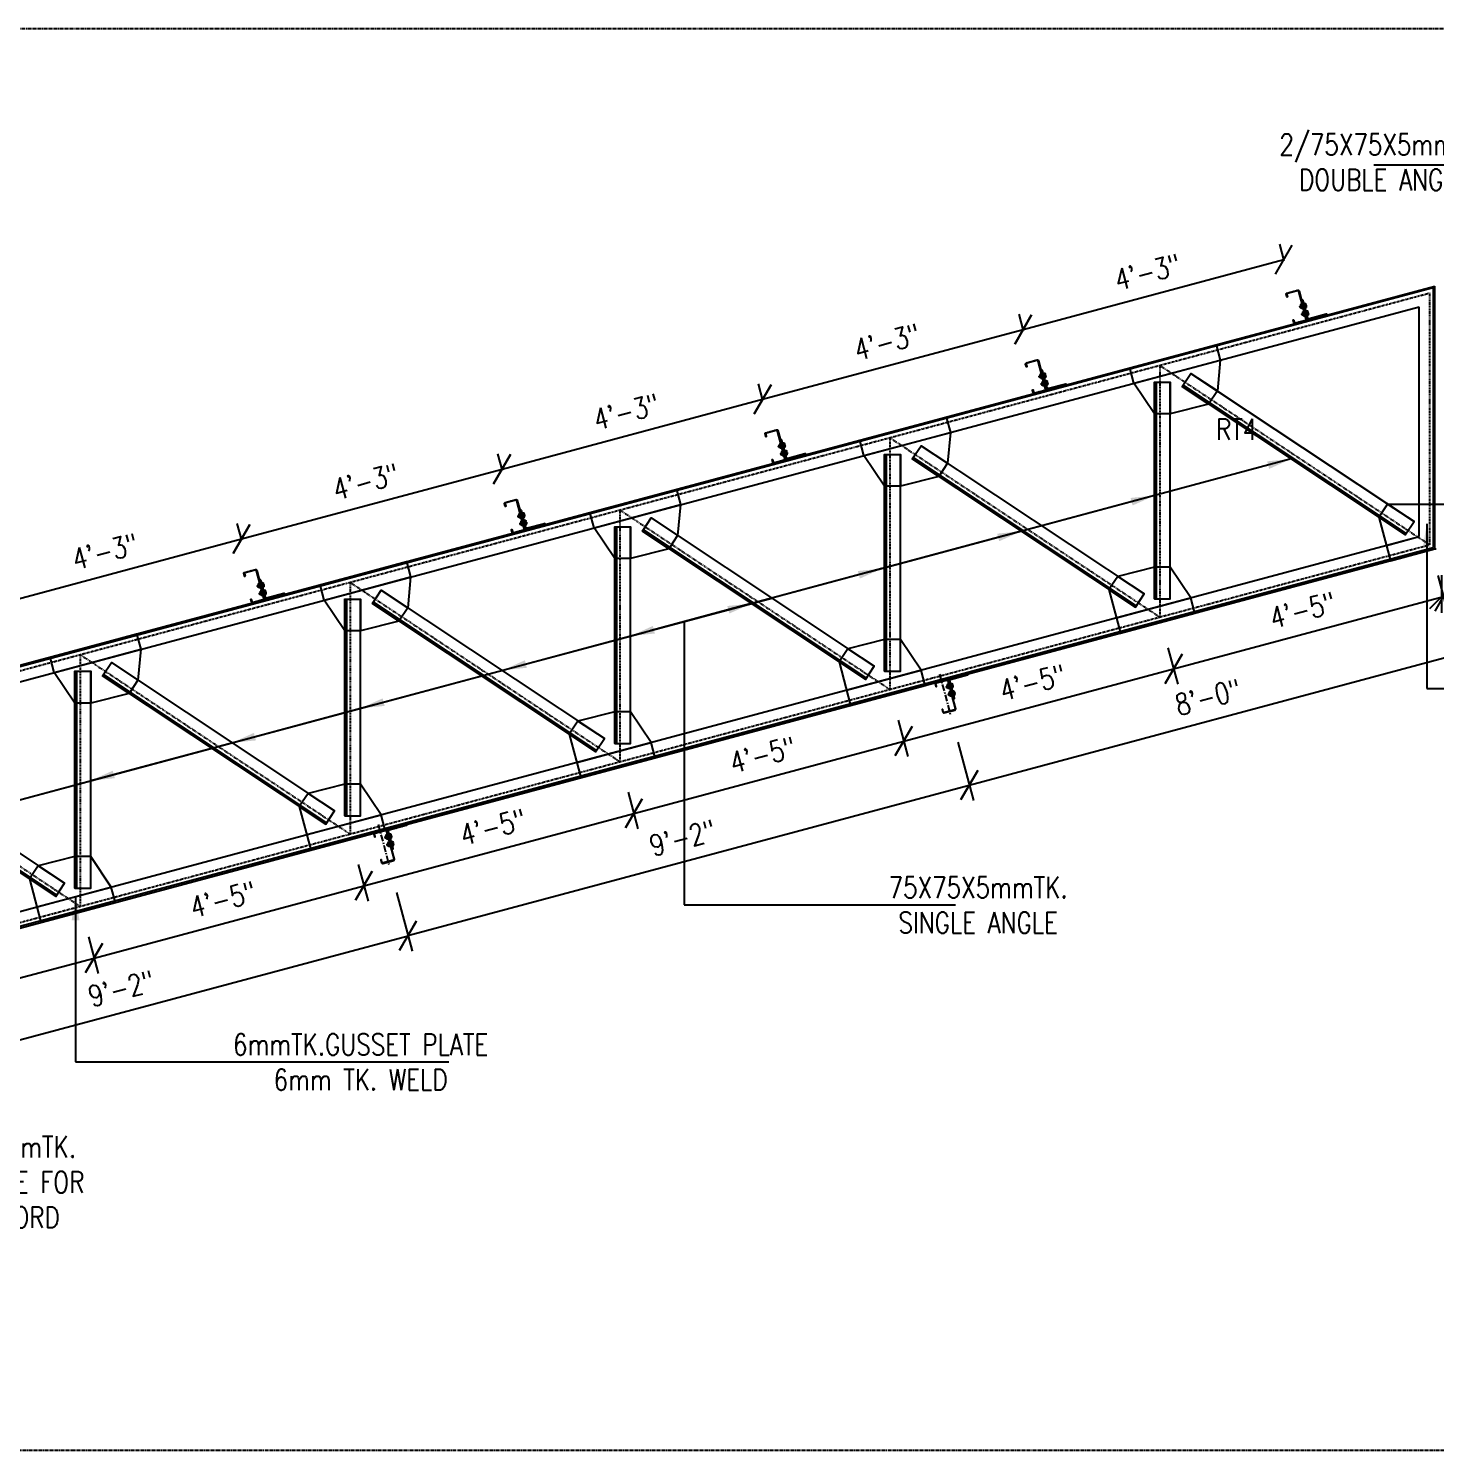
# Model space of a CAD drawing. Extents: x -95606 to 113309, y -42160 to -940.
# Drawn here: x 104270.7 to 104536.9, y -20393.7 to -20124.7 of the extents above; entities that cross this region are included whole.
import ezdxf

# ---------------------------------------------------------------- set-up
doc = ezdxf.new("R2010")
doc.units = 0
doc.header["$LTSCALE"] = 0.02
doc.header["$MEASUREMENT"] = 0
doc.header["$PDMODE"] = 3
doc.header["$PDSIZE"] = -2
for name, pattern in [('CENTER', [50.8, 31.75, -6.35, 6.35, -6.35]), ('CENTERX2', [101.6, 63.5, -12.7, 12.7, -12.7]), ('DASHEDX2', [1.5, 1, -0.5])]:
    doc.linetypes.add(name, pattern=pattern)
doc.layers.get('0').update_dxf_attribs({"linetype": 'CONTINUOUS'})
doc.layers.get('DEFPOINTS').update_dxf_attribs({"linetype": 'CONTINUOUS'})
for name, color, linetype in [('A-C PURLIN', 1, 'CONTINUOUS'), ('A-GRID', 7, 'CENTERX2'), ('A-OL', 2, 'CONTINUOUS'), ('A-WELD', 6, 'CONTINUOUS'), ('dimentions', 8, 'CONTINUOUS'), ('EXLINE', 33, 'CONTINUOUS'), ('G-GRID', 7, 'CENTERX2'), ('GUSSET', 1, 'CONTINUOUS'), ('OL', 2, 'CONTINUOUS'), ('RF5', 6, 'CONTINUOUS'), ('S-DIM', 7, 'CONTINUOUS'), ('S-TXT', 2, 'CONTINUOUS')]:
    doc.layers.add(name, color=color, linetype=linetype)
doc.layers.add('Layer4', color=4, linetype='CONTINUOUS', lineweight=25)
doc.styles.add('style9', font='romans.shx', dxfattribs={"width": 0.8, "height": 4})
doc.dimstyles.new('TEXT-14', dxfattribs={"dimtxt": 4, "dimasz": 4.5, "dimexe": 3, "dimexo": 6, "dimgap": 2, "dimtad": 1, "dimdec": 0, "dimrnd": 0.5, "dimzin": 1, "dimdsep": 46, "dimlunit": 4, "dimtxsty": 'style9', "dimblk": 'OBLIQUE', "dimcen": 72.09, "dimclrd": 1, "dimclre": 1, "dimclrt": 2, "dimadec": 0, "dimazin": 0, "dimtfac": 1, "dimtdec": 0, "dimtofl": 0, "dimtmove": 0, "dimatfit": 3, "dimfxl": 1, "dimfrac": 2, "dimtolj": 1, "dimtzin": 0, "dimlwd": -1, "dimarcsym": 0})

# ---------------------------------------------------------------- blocks, each defined once
blk = doc.blocks.new('_Oblique')
at = {"color": 0, "linetype": 'ByBlock', "lineweight": -2}
blk.add_line((-0.5, -0.5), (0.5, 0.5), dxfattribs=at)
blk = doc.blocks.new('*D20')
at = {"layer": 'DEFPOINTS', "color": 0, "lineweight": -2, "transparency": 16777216}
for p in [(104280.52, -20290.78), (104283.14, -20300.56), (104229.46, -20304.46)]:
    blk.add_point(p, dxfattribs=at)
at = {"layer": 'dimentions', "color": 1, "lineweight": -2, "transparency": 16777216}
for p, q in [((104282.07, -20296.57), (104283.91, -20303.46)), ((104231.01, -20310.25), (104232.86, -20317.14))]:
    blk.add_line(p, q, dxfattribs=at)
at = {"layer": 'dimentions', "color": 1, "transparency": 16777216}
blk.add_line((104232.08, -20314.24), (104283.14, -20300.56), dxfattribs=at)
at = {"layer": 'dimentions', "color": 1, "transparency": 16777216, "xscale": 4.5, "yscale": 4.5, "zscale": 4.5}
for p, rotation in [((104283.14, -20300.56), 15.00005253546827), ((104232.08, -20314.24), 195.0000525354683)]:
    blk.add_blockref('_Oblique', p, dxfattribs=dict(at, rotation=rotation))
at = {"layer": 'dimentions', "color": 2, "transparency": 16777216, "insert": (104256.47, -20303.17), "char_height": 4, "attachment_point": 5, "rotation": 15.0001, "style": 'style9'}
blk.add_mtext('\\A1;4\'-5"', dxfattribs=at)
blk = doc.blocks.new('*D21')
at = {"layer": 'DEFPOINTS', "color": 0, "lineweight": -2, "transparency": 16777216}
for p in [(104331.57, -20277.1), (104334.19, -20286.88), (104280.52, -20290.78)]:
    blk.add_point(p, dxfattribs=at)
at = {"layer": 'dimentions', "color": 1, "lineweight": -2, "transparency": 16777216}
for p, q in [((104333.12, -20282.89), (104334.97, -20289.78)), ((104282.07, -20296.57), (104283.91, -20303.46))]:
    blk.add_line(p, q, dxfattribs=at)
at = {"layer": 'dimentions', "color": 1, "transparency": 16777216}
blk.add_line((104283.14, -20300.56), (104334.19, -20286.88), dxfattribs=at)
at = {"layer": 'dimentions', "color": 1, "transparency": 16777216, "xscale": 4.5, "yscale": 4.5, "zscale": 4.5}
for p, rotation in [((104334.19, -20286.88), 15.00000012484971), ((104283.14, -20300.56), 195.0000001248497)]:
    blk.add_blockref('_Oblique', p, dxfattribs=dict(at, rotation=rotation))
at = {"layer": 'dimentions', "color": 2, "transparency": 16777216, "insert": (104307.53, -20289.49), "char_height": 4, "attachment_point": 5, "rotation": 15, "style": 'style9'}
blk.add_mtext('\\A1;4\'-5"', dxfattribs=at)
blk = doc.blocks.new('*D22')
at = {"layer": 'DEFPOINTS', "color": 0, "lineweight": -2, "transparency": 16777216}
for p in [(104382.63, -20263.41), (104385.25, -20273.2), (104331.57, -20277.1)]:
    blk.add_point(p, dxfattribs=at)
at = {"layer": 'dimentions', "color": 1, "lineweight": -2, "transparency": 16777216}
for p, q in [((104384.18, -20269.21), (104386.03, -20276.1)), ((104333.12, -20282.89), (104334.97, -20289.78))]:
    blk.add_line(p, q, dxfattribs=at)
at = {"layer": 'dimentions', "color": 1, "transparency": 16777216}
blk.add_line((104334.19, -20286.88), (104385.25, -20273.2), dxfattribs=at)
at = {"layer": 'dimentions', "color": 1, "transparency": 16777216, "xscale": 4.5, "yscale": 4.5, "zscale": 4.5}
for p, rotation in [((104385.25, -20273.2), 15.00005253539976), ((104334.19, -20286.88), 195.0000525353997)]:
    blk.add_blockref('_Oblique', p, dxfattribs=dict(at, rotation=rotation))
at = {"layer": 'dimentions', "color": 2, "transparency": 16777216, "insert": (104358.59, -20275.81), "char_height": 4, "attachment_point": 5, "rotation": 15.0001, "style": 'style9'}
blk.add_mtext('\\A1;4\'-5"', dxfattribs=at)
blk = doc.blocks.new('*D23')
at = {"layer": 'DEFPOINTS', "color": 0, "lineweight": -2, "transparency": 16777216}
for p in [(104433.68, -20249.73), (104436.31, -20259.52), (104382.63, -20263.41)]:
    blk.add_point(p, dxfattribs=at)
at = {"layer": 'dimentions', "color": 1, "lineweight": -2, "transparency": 16777216}
for p, q in [((104435.24, -20255.53), (104437.08, -20262.42)), ((104384.18, -20269.21), (104386.03, -20276.1))]:
    blk.add_line(p, q, dxfattribs=at)
at = {"layer": 'dimentions', "color": 1, "transparency": 16777216}
blk.add_line((104385.25, -20273.2), (104436.31, -20259.52), dxfattribs=at)
at = {"layer": 'dimentions', "color": 1, "transparency": 16777216, "xscale": 4.5, "yscale": 4.5, "zscale": 4.5}
for p, rotation in [((104436.31, -20259.52), 14.99999999999667), ((104385.25, -20273.2), 194.9999999999967)]:
    blk.add_blockref('_Oblique', p, dxfattribs=dict(at, rotation=rotation))
at = {"layer": 'dimentions', "color": 2, "transparency": 16777216, "insert": (104409.64, -20262.13), "char_height": 4, "attachment_point": 5, "rotation": 15, "style": 'style9'}
blk.add_mtext('\\A1;4\'-5"', dxfattribs=at)
blk = doc.blocks.new('*D28')
at = {"layer": 'DEFPOINTS', "color": 0, "lineweight": -2, "transparency": 16777216}
for p in [(104484.74, -20236.05), (104487.36, -20245.84), (104433.68, -20249.73)]:
    blk.add_point(p, dxfattribs=at)
at = {"layer": 'dimentions', "color": 1, "lineweight": -2, "transparency": 16777216}
for p, q in [((104486.29, -20241.85), (104488.14, -20248.73)), ((104435.24, -20255.53), (104437.08, -20262.42))]:
    blk.add_line(p, q, dxfattribs=at)
at = {"layer": 'dimentions', "color": 1, "transparency": 16777216}
blk.add_line((104436.31, -20259.52), (104487.36, -20245.84), dxfattribs=at)
at = {"layer": 'dimentions', "color": 1, "transparency": 16777216, "xscale": 4.5, "yscale": 4.5, "zscale": 4.5}
for p, rotation in [((104487.36, -20245.84), 14.99999999999667), ((104436.31, -20259.52), 194.9999999999967)]:
    blk.add_blockref('_Oblique', p, dxfattribs=dict(at, rotation=rotation))
at = {"layer": 'dimentions', "color": 2, "transparency": 16777216, "insert": (104460.7, -20248.45), "char_height": 4, "attachment_point": 5, "rotation": 15, "style": 'style9'}
blk.add_mtext('\\A1;4\'-5"', dxfattribs=at)
blk = doc.blocks.new('*D29')
at = {"layer": 'DEFPOINTS', "color": 0, "lineweight": -2, "transparency": 16777216}
for p in [(104535.8, -20222.37), (104538.42, -20232.16), (104484.74, -20236.05)]:
    blk.add_point(p, dxfattribs=at)
at = {"layer": 'dimentions', "color": 1, "lineweight": -2, "transparency": 16777216}
for p, q in [((104537.35, -20228.17), (104539.2, -20235.05)), ((104486.29, -20241.85), (104488.14, -20248.74))]:
    blk.add_line(p, q, dxfattribs=at)
at = {"layer": 'dimentions', "color": 1, "transparency": 16777216}
blk.add_line((104487.36, -20245.84), (104538.42, -20232.16), dxfattribs=at)
at = {"layer": 'dimentions', "color": 1, "transparency": 16777216, "xscale": 4.5, "yscale": 4.5, "zscale": 4.5}
for p, rotation in [((104538.42, -20232.16), 14.99999999999667), ((104487.36, -20245.84), 194.9999999999967)]:
    blk.add_blockref('_Oblique', p, dxfattribs=dict(at, rotation=rotation))
at = {"layer": 'dimentions', "color": 2, "transparency": 16777216, "insert": (104511.76, -20234.77), "char_height": 4, "attachment_point": 5, "rotation": 15, "style": 'style9'}
blk.add_mtext('\\A1;4\'-5"', dxfattribs=at)
blk = doc.blocks.new('A BOLT')
at = {"layer": 'GUSSET'}
h = blk.add_hatch(dxfattribs=at)
h.set_pattern_fill('LINE', color=8, scale=12.375, angle=107, style=0)
h.set_pattern_definition([(286.416, (-3737.1646, 76954.9778), (1.483816784, 0.437161318), [])])
edge = h.paths.add_edge_path()
edge.add_line((7, -1.2), (11.8, 0.3))
edge.add_ellipse((11.2, 2.4), major_axis=(1.59, 1.59), ratio=1, start_angle=241.416, end_angle=331.416)
edge.add_line((13.3, 3.1), (13.1, 3.8))
edge.add_line((13.1, 3.8), (12.9, 4.6))
edge.add_ellipse((10.7, 3.9), major_axis=(1.59, 1.59), ratio=1, start_angle=331.416, end_angle=421.416)
edge.add_line((10.1, 6.1), (7.5, 5.3))
edge.add_line((7.5, 5.3), (5.3, 4.7))
edge.add_ellipse((5.9, 2.5), major_axis=(1.59, 1.59), ratio=1, start_angle=331.416, end_angle=421.416, ccw=False)
edge.add_line((8, 3.1), (8.3, 2.4))
edge.add_line((8.3, 2.4), (8.5, 1.6))
edge.add_ellipse((6.3, 1), major_axis=(1.59, 1.59), ratio=1, start_angle=241.416, end_angle=331.416, ccw=False)
at = {"layer": 'A-GRID'}
blk.add_line((15.8, 4.6), (-20.1, -5.9), dxfattribs=at)
at = {"layer": 'A-OL', "color": 1, "linetype": 'DASHEDX2'}
for p, q in [((-12.7, 8.6), (-11.9, 8.9)), ((-2.5, 11.6), (-3.3, 11.4)), ((-6, -14.1), (-5.2, -13.8)), ((4.2, -11.1), (3.3, -11.4))]:
    blk.add_line(p, q, dxfattribs=at)
at = {"layer": 'A-OL', "color": 1}
for p, q in [((-5.2, -13.8), (-11.9, 8.9)), ((3.3, -11.4), (-3.3, 11.4))]:
    blk.add_line(p, q, dxfattribs=at)
at = {"layer": 'OL'}
for p, q in [((-12.7, 8.6), (-6, -14.1)), ((-2.5, 11.6), (4.2, -11.1)), ((9.2, 5.8), (-0.1, 3.1))]:
    blk.add_line(p, q, dxfattribs=at)
for points in [[(-12.3, 7), (-16.9, 5.6, 0.414214), (-18.5, 2.8), (-18.1, 1.6)], [(-10.2, 0.2), (-14.9, -1.2, -0.414214), (-17.7, 0.3), (-18.1, 1.6)], [(-2, 10), (2.7, 11.3, -0.414214), (5.5, 9.8), (5.9, 8.6)], [(0, 3.1), (4.7, 4.5, 0.414214), (6.2, 7.3), (5.9, 8.6)], [(8.3, 2.4), (8, 3.1, 0.414214), (5.3, 4.7), (2.7, 3.9)], [(8.3, 2.4), (8.5, 1.6, -0.414214), (7, -1.2), (2.9, -2.4)], [(13.1, 3.8), (13.3, 3.1, -0.414214), (11.8, 0.3), (4.5, -1.9)], [(13.1, 3.8), (12.9, 4.6, 0.414214), (10.1, 6.1), (4.6, 4.5)], [(-16.8, -4.9), (-17, -4.2, -0.414214), (-15.5, -1.4), (-12.9, -0.6)], [(-16.8, -4.9), (-16.5, -5.7, 0.414214), (-13.7, -7.2), (-9.7, -6)], [(-8.5, -5.7), (-13.2, -7.1, 0.414214), (-14.7, -9.9), (-14.4, -11.1)], [(-6.5, -12.5), (-11.2, -13.9, -0.414214), (-14, -12.4), (-14.4, -11.1)], [(1.8, -2.7), (6.4, -1.3, -0.414214), (9.2, -2.8), (9.6, -4.1)], [(3.8, -9.5), (8.4, -8.2, 0.414214), (10, -5.4), (9.6, -4.1)]]:
    blk.add_lwpolyline(points, format="xyb", dxfattribs=at)
for points in [[(-0.9, 2.9), (-9.4, 0.4)], [(8.2, 5.5), (7.8, 5.4), (-0.1, 3.1)], [(-7.7, -5.3), (0.8, -2.8)]]:
    blk.add_lwpolyline(points, dxfattribs=at)
blk = doc.blocks.new('RT8-LIP')
at = {"layer": 'A-C PURLIN'}
h = blk.add_hatch(dxfattribs=at)
h.set_pattern_fill('STEEL', color=256, scale=8, angle=16.708, style=0)
h.set_pattern_definition([(61.708, (-15390.126, -58951.48), (-22.365806, 12.038718), []), (61.708, (-15393.777, -58939.315), (-22.365806, 12.038718), [])])
h.paths.add_polyline_path([(-50.1, 64.3), (-69.8, 129.9, -0.414214), (-66.4, 136.1), (-19.5, 150.2, -0.414214), (-13.3, 146.9), (-10.3, 136.8, 0.490314), (-8.8, 136.3, 0.490314), (-7.9, 137.5), (-11.6, 150, 0.414214), (-17.8, 153.3), (-69.6, 137.8, 0.414214), (-72.9, 131.6), (-52.5, 63.6), (-32.1, -4.4, 0.414214), (-25.9, -7.8), (25.9, 7.8, 0.414214), (29.2, 14), (25.5, 26.4, 0.490314), (24, 27, 0.490314), (23.1, 25.7), (26.1, 15.7, -0.414214), (22.7, 9.4), (-24.2, -4.6, -0.414214), (-30.4, -1.3)])
h = blk.add_hatch(dxfattribs=at)
h.set_pattern_fill('STEEL', color=256, scale=11, angle=106.708, style=0)
h.set_pattern_definition([(151.708, (-15373.637, -58962.002), (-16.553237, -30.752983), []), (151.708, (-15390.362, -58967.023), (-16.553237, -30.752983), [])])
h.paths.add_polyline_path([(-60.7, 86.2, 0.414214), (-64.1, 80), (-39.6, -1.4, -0.414214), (-43, -7.7), (-124.4, -32.1, 0.414214), (-127.7, -38.3), (-31.9, -9.6)])
for points in [[(24.2, 27.1), (23.7, 27, 0.414214), (23.1, 25.7), (26.1, 15.7, -0.414214), (22.7, 9.4), (-24.2, -4.6, -0.414214), (-30.4, -1.3), (-50.1, 64.3), (-69.8, 129.9, -0.414214), (-66.4, 136.1), (-19.5, 150.2, -0.414214), (-13.3, 146.9), (-10.3, 136.8, 0.414214), (-9, 136.2), (-8.5, 136.3, 0.414214), (-7.9, 137.5), (-11.6, 150, 0.414214), (-17.8, 153.3), (-69.6, 137.8, 0.414214), (-72.9, 131.6), (-52.5, 63.6), (-32.1, -4.4, 0.414214), (-25.9, -7.8), (25.9, 7.8, 0.414214), (29.2, 14), (25.5, 26.4, 0.414214)], [(-60.7, 86.2), (-31.9, -9.6), (-127.7, -38.3), (-127.7, -38.3, -0.414214), (-124.4, -32.1), (-43, -7.7, 0.414214), (-39.6, -1.4), (-64.1, 80, -0.414214), (-60.7, 86.2)]]:
    blk.add_lwpolyline(points, format="xyb", close=True, dxfattribs=at)
blk = doc.blocks.new('A$C7F18320F')
at = {"layer": 'A-C PURLIN', "xscale": 0.03999999999769976, "yscale": 0.03999999999769976, "zscale": 0.03999999999769976, "rotation": 357.2919999998659}
blk.add_blockref('RT8-LIP', (1.29, 0.32), dxfattribs=at)
at = {"layer": 'A-WELD', "xscale": 0.03999999999769976, "yscale": 0.03999999999769976, "zscale": 0.03999999999769976, "rotation": 357.2919999998659}
for p in [(-0.54, 2.81), (-0.18, 1.36)]:
    blk.add_blockref('A BOLT', p, dxfattribs=at)
blk = doc.blocks.new('*D33')
at = {"layer": 'DEFPOINTS', "color": 0, "lineweight": -2, "transparency": 16777216}
for p in [(104311.02, -20221.28), (104312.64, -20227.32), (104263.34, -20240.53)]:
    blk.add_point(p, dxfattribs=at)
at = {"layer": 'dimentions', "color": 1, "lineweight": -2, "transparency": 16777216}
for p, q in [((104311.09, -20221.53), (104310.24, -20218.38)), ((104261.79, -20234.73), (104260.94, -20231.59))]:
    blk.add_line(p, q, dxfattribs=at)
at = {"layer": 'dimentions', "color": 1, "transparency": 16777216}
blk.add_line((104261.72, -20234.49), (104311.02, -20221.28), dxfattribs=at)
at = {"layer": 'dimentions', "color": 1, "transparency": 16777216, "xscale": 4.5, "yscale": 4.5, "zscale": 4.5}
for p, rotation in [((104311.02, -20221.28), 14.99999999997487), ((104261.72, -20234.49), 194.9999999999749)]:
    blk.add_blockref('_Oblique', p, dxfattribs=dict(at, rotation=rotation))
at = {"layer": 'dimentions', "color": 2, "transparency": 16777216, "insert": (104285.24, -20223.65), "char_height": 4, "attachment_point": 5, "rotation": 15, "style": 'style9'}
blk.add_mtext('\\A1;4\'-3"', dxfattribs=at)
blk = doc.blocks.new('*D34')
at = {"layer": 'DEFPOINTS', "color": 0, "lineweight": -2, "transparency": 16777216}
for p in [(104360.32, -20208.07), (104361.94, -20214.11), (104312.64, -20227.32)]:
    blk.add_point(p, dxfattribs=at)
at = {"layer": 'dimentions', "color": 1, "lineweight": -2, "transparency": 16777216}
for p, q in [((104360.38, -20208.32), (104359.54, -20205.17)), ((104311.09, -20221.53), (104310.24, -20218.38))]:
    blk.add_line(p, q, dxfattribs=at)
at = {"layer": 'dimentions', "color": 1, "transparency": 16777216}
blk.add_line((104311.02, -20221.28), (104360.32, -20208.07), dxfattribs=at)
at = {"layer": 'dimentions', "color": 1, "transparency": 16777216, "xscale": 4.5, "yscale": 4.5, "zscale": 4.5}
for p, rotation in [((104360.32, -20208.07), 15.00000000000108), ((104311.02, -20221.28), 195.0000000000011)]:
    blk.add_blockref('_Oblique', p, dxfattribs=dict(at, rotation=rotation))
at = {"layer": 'dimentions', "color": 2, "transparency": 16777216, "insert": (104334.53, -20210.44), "char_height": 4, "attachment_point": 5, "rotation": 15, "style": 'style9'}
blk.add_mtext('\\A1;4\'-3"', dxfattribs=at)
blk = doc.blocks.new('*D35')
at = {"layer": 'DEFPOINTS', "color": 0, "lineweight": -2, "transparency": 16777216}
for p in [(104409.62, -20194.86), (104411.24, -20200.9), (104361.94, -20214.11)]:
    blk.add_point(p, dxfattribs=at)
at = {"layer": 'dimentions', "color": 1, "lineweight": -2, "transparency": 16777216}
for p, q in [((104409.68, -20195.11), (104408.84, -20191.96)), ((104360.38, -20208.32), (104359.54, -20205.17))]:
    blk.add_line(p, q, dxfattribs=at)
at = {"layer": 'dimentions', "color": 1, "transparency": 16777216}
blk.add_line((104360.32, -20208.07), (104409.62, -20194.86), dxfattribs=at)
at = {"layer": 'dimentions', "color": 1, "transparency": 16777216, "xscale": 4.5, "yscale": 4.5, "zscale": 4.5}
for p, rotation in [((104409.62, -20194.86), 14.99999999996698), ((104360.32, -20208.07), 194.999999999967)]:
    blk.add_blockref('_Oblique', p, dxfattribs=dict(at, rotation=rotation))
at = {"layer": 'dimentions', "color": 2, "transparency": 16777216, "insert": (104383.83, -20197.23), "char_height": 4, "attachment_point": 5, "rotation": 15, "style": 'style9'}
blk.add_mtext('\\A1;4\'-3"', dxfattribs=at)
blk = doc.blocks.new('*D36')
at = {"layer": 'DEFPOINTS', "color": 0, "lineweight": -2, "transparency": 16777216}
for p in [(104458.91, -20181.65), (104460.53, -20187.69), (104411.24, -20200.9)]:
    blk.add_point(p, dxfattribs=at)
at = {"layer": 'dimentions', "color": 1, "lineweight": -2, "transparency": 16777216}
for p, q in [((104458.98, -20181.9), (104458.14, -20178.75)), ((104409.68, -20195.11), (104408.84, -20191.96))]:
    blk.add_line(p, q, dxfattribs=at)
at = {"layer": 'dimentions', "color": 1, "transparency": 16777216}
blk.add_line((104409.62, -20194.86), (104458.91, -20181.65), dxfattribs=at)
at = {"layer": 'dimentions', "color": 1, "transparency": 16777216, "xscale": 4.5, "yscale": 4.5, "zscale": 4.5}
for p, rotation in [((104458.91, -20181.65), 14.99999999999684), ((104409.62, -20194.86), 194.9999999999968)]:
    blk.add_blockref('_Oblique', p, dxfattribs=dict(at, rotation=rotation))
at = {"layer": 'dimentions', "color": 2, "transparency": 16777216, "insert": (104433.13, -20184.02), "char_height": 4, "attachment_point": 5, "rotation": 15, "style": 'style9'}
blk.add_mtext('\\A1;4\'-3"', dxfattribs=at)
blk = doc.blocks.new('*D37')
at = {"layer": 'DEFPOINTS', "color": 0, "lineweight": -2, "transparency": 16777216}
for p in [(104508.21, -20168.44), (104509.83, -20174.48), (104460.53, -20187.69)]:
    blk.add_point(p, dxfattribs=at)
at = {"layer": 'dimentions', "color": 1, "lineweight": -2, "transparency": 16777216}
for p, q in [((104508.28, -20168.69), (104507.44, -20165.54)), ((104458.98, -20181.9), (104458.14, -20178.75))]:
    blk.add_line(p, q, dxfattribs=at)
at = {"layer": 'dimentions', "color": 1, "transparency": 16777216}
blk.add_line((104458.91, -20181.65), (104508.21, -20168.44), dxfattribs=at)
at = {"layer": 'dimentions', "color": 1, "transparency": 16777216, "xscale": 4.5, "yscale": 4.5, "zscale": 4.5}
for p, rotation in [((104508.21, -20168.44), 14.99999999997121), ((104458.91, -20181.65), 194.9999999999712)]:
    blk.add_blockref('_Oblique', p, dxfattribs=dict(at, rotation=rotation))
at = {"layer": 'dimentions', "color": 2, "transparency": 16777216, "insert": (104482.43, -20170.81), "char_height": 4, "attachment_point": 5, "rotation": 15, "style": 'style9'}
blk.add_mtext('\\A1;4\'-3"', dxfattribs=at)
blk = doc.blocks.new('*D40')
at = {"layer": 'DEFPOINTS', "color": 0, "lineweight": -2, "transparency": 16777216}
for p in [(104538.04, -20222.14), (104589.38, -20222.14), (104589.38, -20232.26)]:
    blk.add_point(p, dxfattribs=at)
at = {"layer": 'dimentions', "color": 1, "lineweight": -2, "transparency": 16777216}
for p, q in [((104538.04, -20228.14), (104538.04, -20235.26)), ((104589.38, -20228.14), (104589.38, -20235.26))]:
    blk.add_line(p, q, dxfattribs=at)
at = {"layer": 'dimentions', "color": 1, "transparency": 16777216}
blk.add_line((104538.04, -20232.26), (104589.38, -20232.26), dxfattribs=at)
at = {"layer": 'dimentions', "color": 1, "transparency": 16777216, "xscale": 4.5, "yscale": 4.5, "zscale": 4.5, "rotation": 180}
blk.add_blockref('_Oblique', (104538.04, -20232.26), dxfattribs=at)
at = {"layer": 'dimentions', "color": 1, "transparency": 16777216, "xscale": 4.5, "yscale": 4.5, "zscale": 4.5}
blk.add_blockref('_Oblique', (104589.38, -20232.26), dxfattribs=at)
at = {"layer": 'dimentions', "color": 2, "transparency": 16777216, "insert": (104563.71, -20227.88), "char_height": 4, "attachment_point": 5, "style": 'style9'}
blk.add_mtext('\\A1;4\'-4"', dxfattribs=at)
blk = doc.blocks.new('*D63')
at = {"layer": 'DEFPOINTS', "color": 0, "lineweight": -2, "transparency": 16777216}
for p in [(104537.6, -20229.11), (104541.33, -20243.02), (104444.98, -20253.93)]:
    blk.add_point(p, dxfattribs=at)
at = {"layer": 'dimentions', "color": 1, "lineweight": -2, "transparency": 16777216}
for p, q in [((104539.16, -20234.91), (104542.11, -20245.92)), ((104446.53, -20259.73), (104449.48, -20270.74))]:
    blk.add_line(p, q, dxfattribs=at)
at = {"layer": 'dimentions', "color": 1, "transparency": 16777216}
blk.add_line((104448.71, -20267.84), (104541.33, -20243.02), dxfattribs=at)
at = {"layer": 'dimentions', "color": 1, "transparency": 16777216, "xscale": 4.5, "yscale": 4.5, "zscale": 4.5}
for p, rotation in [((104541.33, -20243.02), 14.99985940927128), ((104448.71, -20267.84), 194.9998594092713)]:
    blk.add_blockref('_Oblique', p, dxfattribs=dict(at, rotation=rotation))
at = {"layer": 'dimentions', "color": 2, "transparency": 16777216, "insert": (104493.88, -20251.2), "char_height": 4, "attachment_point": 5, "rotation": 14.9999, "style": 'style9'}
blk.add_mtext('\\A1;8\'-0"', dxfattribs=at)
blk = doc.blocks.new('*D64')
at = {"layer": 'DEFPOINTS', "color": 0, "lineweight": -2, "transparency": 16777216}
for p in [(104340.6, -20289.16), (104342.53, -20296.33), (104234.41, -20317.62)]:
    blk.add_point(p, dxfattribs=at)
at = {"layer": 'dimentions', "color": 1, "lineweight": -2, "transparency": 16777216}
for p, q in [((104342.16, -20294.96), (104343.3, -20299.23)), ((104235.97, -20323.41), (104237.11, -20327.69))]:
    blk.add_line(p, q, dxfattribs=at)
at = {"layer": 'dimentions', "color": 1, "transparency": 16777216}
blk.add_line((104236.33, -20324.79), (104342.53, -20296.33), dxfattribs=at)
at = {"layer": 'dimentions', "color": 1, "transparency": 16777216, "xscale": 4.5, "yscale": 4.5, "zscale": 4.5}
for p, rotation in [((104342.53, -20296.33), 14.99999999954882), ((104236.33, -20324.79), 194.9999999995488)]:
    blk.add_blockref('_Oblique', p, dxfattribs=dict(at, rotation=rotation))
at = {"layer": 'dimentions', "color": 2, "transparency": 16777216, "insert": (104288.3, -20306.33), "char_height": 4, "attachment_point": 5, "rotation": 15, "style": 'style9'}
blk.add_mtext('\\A1;9\'-2"', dxfattribs=at)
blk = doc.blocks.new('*D65')
at = {"layer": 'DEFPOINTS', "color": 0, "lineweight": -2, "transparency": 16777216}
for p in [(104444.98, -20253.93), (104448.71, -20267.84), (104338.79, -20282.39)]:
    blk.add_point(p, dxfattribs=at)
at = {"layer": 'dimentions', "color": 1, "lineweight": -2, "transparency": 16777216}
for p, q in [((104446.53, -20259.73), (104449.48, -20270.74)), ((104340.34, -20288.18), (104343.29, -20299.19))]:
    blk.add_line(p, q, dxfattribs=at)
at = {"layer": 'dimentions', "color": 1, "transparency": 16777216}
blk.add_line((104342.51, -20296.29), (104448.71, -20267.84), dxfattribs=at)
at = {"layer": 'dimentions', "color": 1, "transparency": 16777216, "xscale": 4.5, "yscale": 4.5, "zscale": 4.5}
for p, rotation in [((104448.71, -20267.84), 14.99985940927183), ((104342.51, -20296.29), 194.9998594092719)]:
    blk.add_blockref('_Oblique', p, dxfattribs=dict(at, rotation=rotation))
at = {"layer": 'dimentions', "color": 2, "transparency": 16777216, "insert": (104394.48, -20277.84), "char_height": 4, "attachment_point": 5, "rotation": 14.9999, "style": 'style9'}
blk.add_mtext('\\A1;9\'-2"', dxfattribs=at)

msp = doc.modelspace()

# ---------------------------------------------------------------- linework, layer by layer
at = {"layer": 'A-GRID'}
for p, q in [((104443.077, -20246.832), (104445.11, -20254.418)), ((104336.885, -20275.286), (104338.918, -20282.872))]:
    msp.add_line(p, q, dxfattribs=at)
at = {"layer": 'G-GRID', "color": 8, "ltscale": 0.1}
for p, q in [((104076.289, -20297.877), (104535.798, -20174.752)), ((104535.798, -20174.751), (104535.798, -20222.373)), ((104484.741, -20188.431), (104535.798, -20222.373)), ((104484.741, -20188.431), (104484.741, -20236.053)), ((104433.685, -20202.111), (104433.685, -20249.734)), ((104433.685, -20202.112), (104484.741, -20236.053)), ((104382.628, -20215.792), (104433.685, -20249.734)), ((104382.628, -20215.792), (104382.628, -20263.415)), ((104076.289, -20345.498), (104535.798, -20222.373)), ((104331.572, -20229.472), (104331.572, -20277.095)), ((104331.572, -20229.473), (104382.628, -20263.415)), ((104280.515, -20243.153), (104331.572, -20277.095)), ((104280.515, -20243.153), (104280.515, -20290.776)), ((104229.459, -20256.834), (104280.515, -20290.776))]:
    msp.add_line(p, q, dxfattribs=at)
at = {"layer": 'Layer4'}
msp.add_line((104533.798, -20220.838), (104533.798, -20214.684), dxfattribs=at)
for points in [[(104479.845, -20191.814), (104496.198, -20187.432)], [(104493.982, -20195.775), (104488.985, -20192.453), (104490.646, -20189.955), (104495.643, -20193.277)], [(104483.741, -20197.598), (104483.741, -20191.598), (104486.741, -20191.598), (104486.741, -20197.598)], [(104428.789, -20205.494), (104445.142, -20201.112)], [(104432.685, -20211.278), (104432.685, -20205.278), (104435.685, -20205.278), (104435.685, -20211.278)], [(104442.925, -20209.455), (104437.929, -20206.134), (104439.589, -20203.635), (104444.586, -20206.957)], [(104377.732, -20219.175), (104394.085, -20214.793)], [(104526.184, -20217.183), (104531.181, -20220.504), (104532.841, -20218.006), (104527.845, -20214.684)], [(104381.628, -20224.959), (104381.628, -20218.959), (104384.628, -20218.959), (104384.628, -20224.959)], [(104391.869, -20223.136), (104386.872, -20219.814), (104388.533, -20217.316), (104393.529, -20220.638)], [(104527.608, -20222.497), (104533.798, -20220.838)], [(104483.741, -20226.619), (104483.741, -20232.619), (104486.741, -20232.619), (104486.741, -20226.619)], [(104326.676, -20232.855), (104343.029, -20228.474)], [(104475.127, -20230.863), (104480.124, -20234.185), (104481.785, -20231.686), (104476.788, -20228.365)], [(104330.572, -20238.64), (104330.572, -20232.64), (104333.572, -20232.64), (104333.572, -20238.64)], [(104340.812, -20236.817), (104335.815, -20233.495), (104337.476, -20230.997), (104342.473, -20234.318)], [(104476.551, -20236.177), (104490.634, -20232.404)], [(104432.685, -20240.299), (104432.685, -20246.299), (104435.685, -20246.299), (104435.685, -20240.299)], [(104275.619, -20246.536), (104291.972, -20242.154)], [(104424.071, -20244.544), (104429.068, -20247.865), (104430.728, -20245.367), (104425.732, -20242.045)], [(104279.515, -20252.32), (104279.515, -20246.32), (104282.515, -20246.32), (104282.515, -20252.32)], [(104289.756, -20250.497), (104284.759, -20247.175), (104286.42, -20244.677), (104291.416, -20247.999)], [(104425.495, -20249.858), (104439.577, -20246.085)], [(104381.628, -20253.98), (104381.628, -20259.98), (104384.628, -20259.98), (104384.628, -20253.98)], [(104373.014, -20258.224), (104378.011, -20261.546), (104379.672, -20259.048), (104374.675, -20255.726)], [(104374.438, -20263.538), (104388.52, -20259.765)], [(104330.572, -20267.66), (104330.572, -20273.66), (104333.572, -20273.66), (104333.572, -20267.66)], [(104321.958, -20271.905), (104326.955, -20275.226), (104328.615, -20272.728), (104323.619, -20269.406)], [(104323.382, -20277.219), (104337.464, -20273.446)], [(104279.515, -20281.341), (104279.515, -20287.341), (104282.515, -20287.341), (104282.515, -20281.341)], [(104270.901, -20285.585), (104275.898, -20288.907), (104277.559, -20286.409), (104272.562, -20283.087)], [(104272.325, -20290.9), (104286.407, -20287.126)]]:
    msp.add_lwpolyline(points, dxfattribs=at)
at = {"layer": 'RF5'}
for p, q in [((104528.384, -20225.395), (104536.798, -20223.14)), ((104536.798, -20223.14), (104537.038, -20223.14))]:
    msp.add_line(p, q, dxfattribs=at)
at = {"layer": 'S-DIM', "color": 2}
for p, q in [((104066.397, -20299.491), (104536.798, -20173.447)), ((104075.289, -20300.214), (104533.798, -20177.357)), ((104490.646, -20189.955), (104532.841, -20218.006)), ((104488.985, -20192.453), (104531.181, -20220.504)), ((104437.929, -20206.134), (104480.124, -20234.185)), ((104439.589, -20203.635), (104481.785, -20231.686)), ((104527.845, -20214.684), (104526.184, -20217.183)), ((104388.533, -20217.316), (104430.728, -20245.367)), ((104078.289, -20342.891), (104533.798, -20220.838)), ((104386.872, -20219.814), (104429.068, -20247.865)), ((104075.288, -20346.802), (104536.052, -20223.34)), ((104337.476, -20230.997), (104379.672, -20259.048)), ((104335.815, -20233.495), (104378.011, -20261.546)), ((104286.42, -20244.677), (104328.615, -20272.728)), ((104284.759, -20247.175), (104326.955, -20275.226)), ((104235.363, -20258.358), (104277.559, -20286.409)), ((104233.702, -20260.856), (104275.898, -20288.907))]:
    msp.add_line(p, q, dxfattribs=at)
at = {"layer": 'S-DIM', "color": 1}
for p, q in [((104075.289, -20297.315), (104536.478, -20173.74)), ((104536.478, -20173.74), (104536.478, -20222.895)), ((104484.061, -20191.597), (104484.061, -20232.619)), ((104489.162, -20192.187), (104531.358, -20220.238)), ((104433.005, -20205.278), (104433.005, -20246.299)), ((104438.106, -20205.867), (104480.301, -20233.918)), ((104381.948, -20218.959), (104381.948, -20259.98)), ((104387.049, -20219.548), (104429.245, -20247.599)), ((104075.609, -20346.384), (104536.478, -20222.895)), ((104330.892, -20232.639), (104330.892, -20273.66)), ((104335.993, -20233.228), (104378.188, -20261.279)), ((104279.835, -20246.32), (104279.835, -20287.341)), ((104284.936, -20246.909), (104327.132, -20274.96)), ((104233.88, -20260.589), (104276.075, -20288.641))]:
    msp.add_line(p, q, dxfattribs=at)
at = {"layer": 'S-DIM', "color": 3, "linetype": 'Continuous'}
msp.add_line((104526.184, -20217.183), (104528.384, -20225.395), dxfattribs=at)
for points in [[(104479.069, -20188.916), (104495.422, -20184.534), (104496.198, -20187.432), (104495.643, -20193.277), (104493.982, -20195.775), (104486.741, -20197.598), (104483.741, -20197.598), (104479.845, -20191.814), (104479.069, -20188.916)], [(104428.012, -20202.596), (104444.365, -20198.215), (104445.142, -20201.112), (104444.586, -20206.957), (104442.925, -20209.455), (104435.685, -20211.278), (104432.685, -20211.278), (104428.789, -20205.494), (104428.012, -20202.596)], [(104376.956, -20216.277), (104393.309, -20211.895), (104394.085, -20214.793), (104393.529, -20220.638), (104391.869, -20223.136), (104384.628, -20224.959), (104381.628, -20224.959), (104377.732, -20219.175), (104376.956, -20216.277)], [(104526.184, -20217.183), (104527.845, -20214.684), (104540.038, -20214.684)], [(104325.899, -20229.958), (104342.252, -20225.576), (104343.029, -20228.474), (104342.473, -20234.318), (104340.812, -20236.817), (104333.572, -20238.639), (104330.572, -20238.639), (104326.676, -20232.855), (104325.899, -20229.958)], [(104475.127, -20230.863), (104477.328, -20239.075), (104491.41, -20235.302), (104490.634, -20232.404), (104486.741, -20226.619), (104483.741, -20226.619), (104476.788, -20228.365), (104475.127, -20230.863)], [(104274.843, -20243.638), (104291.196, -20239.256), (104291.972, -20242.154), (104291.416, -20247.999), (104289.756, -20250.497), (104282.515, -20252.32), (104279.515, -20252.32), (104275.619, -20246.536), (104274.843, -20243.638)], [(104424.071, -20244.544), (104426.271, -20252.756), (104440.353, -20248.982), (104439.577, -20246.085), (104435.685, -20240.299), (104432.685, -20240.299), (104425.732, -20242.045), (104424.071, -20244.544)], [(104373.014, -20258.224), (104375.215, -20266.436), (104389.297, -20262.663), (104388.52, -20259.765), (104384.628, -20253.98), (104381.628, -20253.98), (104374.675, -20255.726), (104373.014, -20258.224)], [(104321.958, -20271.905), (104324.158, -20280.117), (104338.24, -20276.343), (104337.464, -20273.446), (104333.572, -20267.66), (104330.572, -20267.66), (104323.619, -20269.406), (104321.958, -20271.905)], [(104270.901, -20285.585), (104273.102, -20293.797), (104287.184, -20290.024), (104286.407, -20287.126), (104282.515, -20281.341), (104279.515, -20281.341), (104272.562, -20283.087), (104270.901, -20285.585)]]:
    msp.add_lwpolyline(points, dxfattribs=at)
at = {"layer": 'S-TXT'}
for p, q in [((104536.798, -20223.14), (104536.798, -20173.447)), ((104533.798, -20220.838), (104533.798, -20177.357)), ((104483.741, -20232.619), (104483.741, -20191.597)), ((104486.741, -20232.619), (104486.741, -20191.597)), ((104432.685, -20246.299), (104432.685, -20205.278)), ((104435.685, -20246.299), (104435.685, -20205.278)), ((104381.628, -20259.98), (104381.628, -20218.959)), ((104384.628, -20259.98), (104384.628, -20218.959)), ((104330.572, -20273.66), (104330.572, -20232.639)), ((104333.572, -20273.66), (104333.572, -20232.639)), ((104279.515, -20287.341), (104279.515, -20246.32)), ((104282.515, -20287.341), (104282.515, -20246.32))]:
    msp.add_line(p, q, dxfattribs=at)
at = {"layer": 'S-TXT', "color": 5, "linetype": 'CENTER', "lineweight": -2}
msp.add_lwpolyline([(103892.567, -20124.707), (105387.93, -20124.707), (105387.93, -20393.729), (103892.567, -20393.729)], close=True, dxfattribs=at)

# ---------------------------------------------------------------- block references
at = {"ltscale": 44}
for p, xscale, yscale, zscale, rotation in [((104512.647, -20179.919), -0.9833464483156201, 0.983346448316297, 0.9833464483155909, 29.00000000113411), ((104463.349, -20193.128), -0.9833464483156201, 0.983346448316297, 0.9833464483155909, 29.00000000113411), ((104414.051, -20206.337), -0.9833464483156201, 0.983346448316297, 0.9833464483155909, 29.00000000113411), ((104364.752, -20219.547), -0.9833464483156201, 0.983346448316297, 0.9833464483155909, 29.00000000113411), ((104315.454, -20232.756), -0.9833464483156201, 0.983346448316297, 0.9833464483155909, 29.00000000113411), ((104444.7, -20247.819), 0.9833464483156208, 0.9833464483156208, 0.9833464483156208, 181.0000000009954), ((104338.508, -20276.273), 0.9833464483156208, 0.9833464483156208, 0.9833464483156208, 181.0000000009954)]:
    msp.add_blockref('A$C7F18320F', p, dxfattribs=dict(at, xscale=xscale, yscale=yscale, zscale=zscale, rotation=rotation))

# ---------------------------------------------------------------- texts
at = {"layer": 'dimentions', "color": 2, "char_height": 4, "attachment_point": 5, "style": 'style9'}
for s, insert in [('2/75X75X5mmTK. \\PDOUBLE ANGLE ', (104527.197, -20150)), ('RT4', (104499.286, -20200.545)), ('75X75X5mmTK. \\PSINGLE ANGLE', (104450.382, -20290.536)), ('6mmTK.GUSSET PLATE \\P6mm TK. WELD', (104333.564, -20320.251)), ('2/75X75X5mmTK. \\PDOUBLE ANGLE FOR\\PBOTTOM CHORD', (104259.907, -20342.953))]:
    msp.add_mtext_dynamic_manual_height_columns(s, width=104.19387, gutter_width=16, heights=[0], dxfattribs=dict(at, insert=insert))

# ---------------------------------------------------------------- dimensions: what is measured, and where the dimension line sits
at = {"layer": 'dimentions'}
for p1, p2, distance, picture, middle in [((104460.534, -20187.693), (104509.833, -20174.483), 6.258, '*D37', (104482.43, -20170.811)), ((104411.236, -20200.902), (104460.534, -20187.693), 6.258, '*D36', (104433.131, -20184.021)), ((104361.938, -20214.111), (104411.236, -20200.902), 6.258, '*D35', (104383.833, -20197.23)), ((104312.639, -20227.321), (104361.938, -20214.111), 6.258, '*D34', (104334.535, -20210.44)), ((104263.341, -20240.53), (104312.639, -20227.321), 6.258, '*D33', (104285.236, -20223.649)), ((104484.741, -20236.053), (104535.798, -20222.373), -10.129, '*D29', (104511.757, -20234.765)), ((104444.98, -20253.933), (104537.604, -20229.115), -14.398, '*D63', (104493.885, -20251.2)), ((104433.685, -20249.734), (104484.741, -20236.053), -10.129, '*D28', (104460.701, -20248.446)), ((104382.628, -20263.415), (104433.685, -20249.734), -10.129, '*D23', (104409.644, -20262.126)), ((104338.788, -20282.387), (104444.982, -20253.933), -14.398, '*D65', (104394.478, -20277.836)), ((104331.572, -20277.095), (104382.628, -20263.415), -10.129, '*D22', (104358.588, -20275.807)), ((104280.515, -20290.776), (104331.572, -20277.095), -10.129, '*D21', (104307.531, -20289.488)), ((104234.412, -20317.619), (104340.604, -20289.164), -7.422, '*D64', (104288.295, -20306.329)), ((104229.459, -20304.456), (104280.515, -20290.776), -10.129, '*D20', (104256.475, -20303.168))]:
    dim = msp.add_aligned_dim(p1=p1, p2=p2, distance=distance, dimstyle='TEXT-14', override={"dimfxl": 0.18}, dxfattribs=at)
    dim.commit()
    dim.dimension.update_dxf_attribs({"geometry": picture, "text_midpoint": middle})
dim = msp.add_linear_dim(base=(104589.382, -20232.259), p1=(104538.038, -20222.14), p2=(104589.382, -20222.14), dimstyle='TEXT-14', override={"dimfxl": 0.18}, dxfattribs=at)
dim.commit()
dim.dimension.update_dxf_attribs({"geometry": '*D40', "text_midpoint": (104563.71, -20227.878)})

# ---------------------------------------------------------------- leaders
at = {"layer": 'EXLINE'}
for points in [[(104589.204, -20179.862), (104589.204, -20150.586), (104525.217, -20150.586)], [(104509.595, -20206.15), (104455.603, -20220.617)], [(104483.761, -20213.072), (104429.769, -20227.539)], [(104535.25, -20218.427), (104535.25, -20249.571), (104593.237, -20249.571)], [(104458.537, -20219.831), (104404.545, -20234.298)], [(104432.168, -20226.897), (104402.385, -20234.877)], [(104384.69, -20239.618), (104411.614, -20232.404)], [(104407.479, -20233.512), (104388.539, -20238.587)], [(104105, -20314.561), (104394.767, -20236.918), (104394.767, -20290.48), (104446.122, -20290.48)], [(104360.489, -20246.103), (104387.39, -20238.895)], [(104333.58, -20253.313), (104360.481, -20246.105)], [(104309.234, -20259.836), (104336.135, -20252.628)], [(104282.523, -20266.994), (104309.424, -20259.786)], [(104258.17, -20273.519), (104291.778, -20264.514)], [(104279.648, -20288.938), (104279.603, -20320.213), (104350.237, -20320.213)]]:
    msp.add_leader(points, dimstyle='TEXT-14', override={"dimtad": 0}, dxfattribs=at)

doc.saveas('drawing.dxf')
